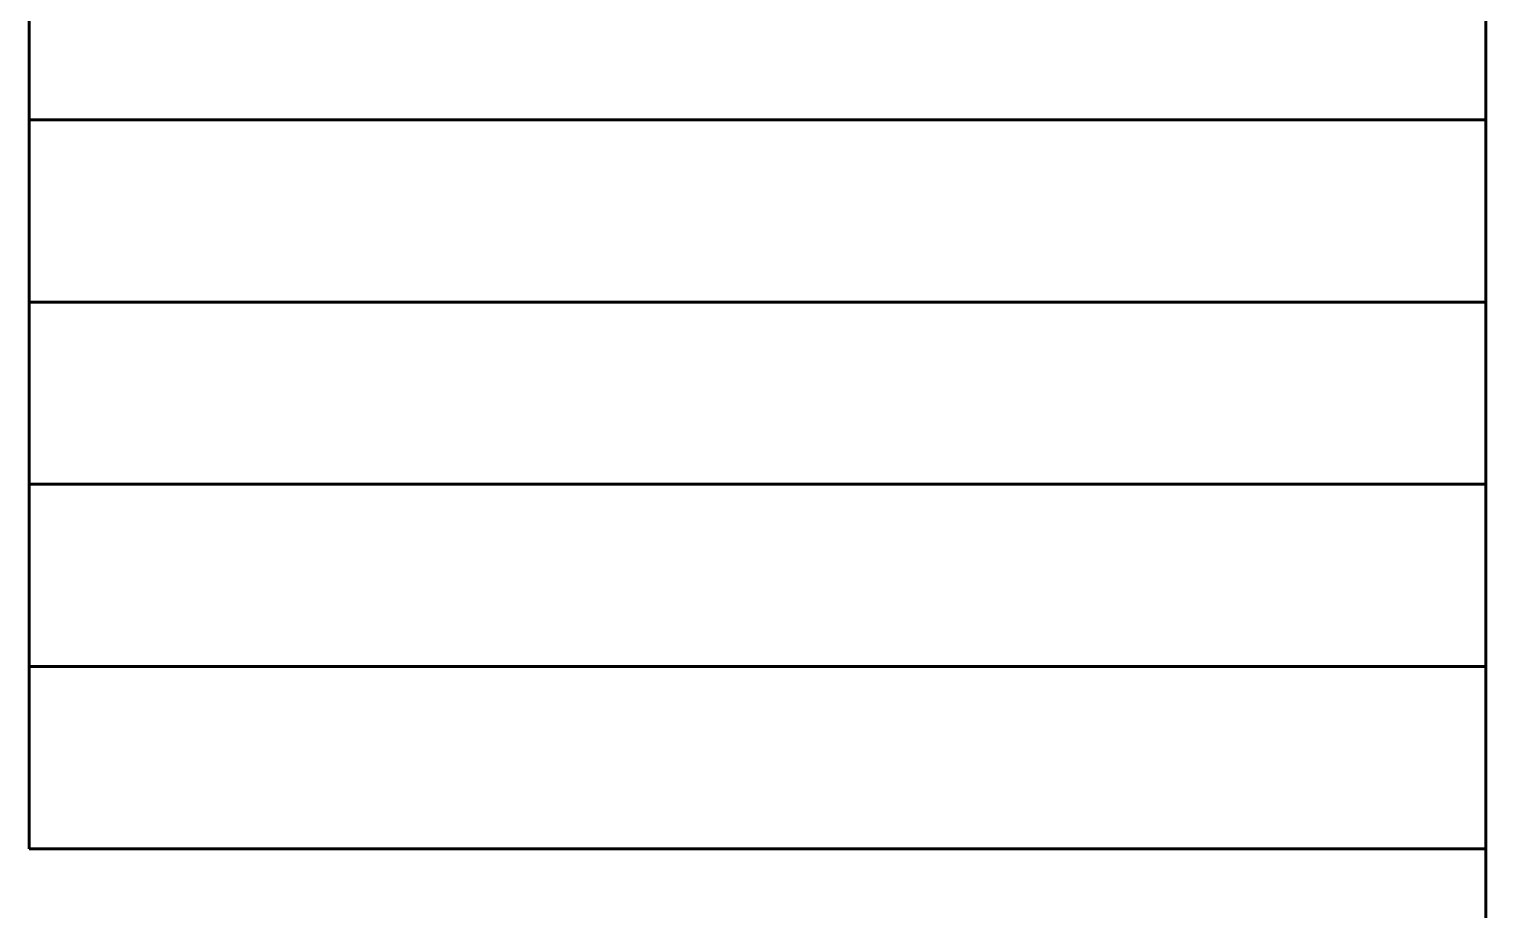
# Model space of a CAD drawing. Extents: x 0 to 297, y 0 to 292.
# Drawn here: x 151.879 to 155.879, y 104.439 to 106.855 of the extents above; entities that cross this region are included whole.
import ezdxf

# ---------------------------------------------------------------- set-up
doc = ezdxf.new("R2010")
doc.units = 0
doc.header["$MEASUREMENT"] = 0
doc.linetypes.add('K5LT_BASIC', pattern=[0])
doc.layers.add('Системный слой', color=7, linetype='Continuous')

# ---------------------------------------------------------------- blocks, each defined once
blk = doc.blocks.new('*U')
at = {"layer": 'Системный слой', "linetype": 'K5LT_BASIC', "lineweight": 60}
for p, q in [((151.8789, 106.606), (151.8789, 107.106)), ((155.8789, 107.106), (155.8789, 106.606)), ((151.8789, 106.106), (151.8789, 106.606)), ((151.8789, 106.606), (155.8789, 106.606)), ((155.8789, 106.606), (151.8789, 106.606)), ((155.8789, 106.606), (155.8789, 106.106)), ((151.8789, 105.606), (151.8789, 106.106)), ((151.8789, 106.106), (155.8789, 106.106)), ((155.8789, 106.106), (151.8789, 106.106)), ((155.8789, 106.106), (155.8789, 105.606)), ((151.8789, 105.106), (151.8789, 105.606)), ((151.8789, 105.606), (155.8789, 105.606)), ((155.8789, 105.606), (151.8789, 105.606)), ((155.8789, 105.606), (155.8789, 105.106)), ((151.8789, 104.606), (151.8789, 105.106)), ((151.8789, 105.106), (155.8789, 105.106)), ((155.8789, 105.106), (151.8789, 105.106)), ((155.8789, 105.106), (155.8789, 104.606)), ((155.8789, 104.606), (151.8789, 104.606))]:
    blk.add_line(p, q, dxfattribs=at)

msp = doc.modelspace()

# ---------------------------------------------------------------- linework, layer by layer
at = {"layer": 'Системный слой', "linetype": 'K5LT_BASIC', "lineweight": 60}
for p, q in [((151.8789, 104.606), (151.8789, 113.6064)), ((155.8789, 99.606), (155.8789, 113.6064)), ((151.8789, 104.606), (151.8789, 109.606)), ((151.8789, 106.606), (154.8789, 106.606)), ((151.8789, 106.606), (155.8789, 106.606)), ((151.8789, 106.106), (154.8789, 106.106)), ((151.8789, 106.106), (155.8789, 106.106)), ((151.8789, 105.606), (154.8789, 105.606)), ((151.8789, 105.606), (155.8789, 105.606)), ((151.8789, 105.106), (154.8789, 105.106)), ((151.8789, 105.106), (155.8789, 105.106)), ((155.8789, 104.606), (151.8789, 104.606)), ((151.8789, 104.606), (154.8789, 104.606)), ((151.8789, 104.606), (155.8789, 104.606))]:
    msp.add_line(p, q, dxfattribs=at)

# ---------------------------------------------------------------- block references
at = {"layer": 'Системный слой'}
msp.add_blockref('*U', (0, 0), dxfattribs=at)
msp.add_blockref('*U', (0, 0), dxfattribs=at)
msp.add_blockref('*U', (0, 0), dxfattribs=at)
msp.add_blockref('*U', (0, 0), dxfattribs=at)
msp.add_blockref('*U', (0, 0), dxfattribs=at)
msp.add_blockref('*U', (0, 0), dxfattribs=at)
msp.add_blockref('*U', (0, 0), dxfattribs=at)
msp.add_blockref('*U', (0, 0), dxfattribs=at)
msp.add_blockref('*U', (0, 0), dxfattribs=at)
msp.add_blockref('*U', (0, 0), dxfattribs=at)
msp.add_blockref('*U', (0, 0), dxfattribs=at)
msp.add_blockref('*U', (0, 0), dxfattribs=at)
msp.add_blockref('*U', (0, 0), dxfattribs=at)
msp.add_blockref('*U', (0, 0), dxfattribs=at)
msp.add_blockref('*U', (0, 0), dxfattribs=at)
msp.add_blockref('*U', (0, 0), dxfattribs=at)
msp.add_blockref('*U', (0, 0), dxfattribs=at)
msp.add_blockref('*U', (0, 0), dxfattribs=at)
msp.add_blockref('*U', (0, 0), dxfattribs=at)
msp.add_blockref('*U', (0, 0), dxfattribs=at)
msp.add_blockref('*U', (0, 0), dxfattribs=at)
msp.add_blockref('*U', (0, 0), dxfattribs=at)
msp.add_blockref('*U', (0, 0), dxfattribs=at)
msp.add_blockref('*U', (0, 0), dxfattribs=at)
msp.add_blockref('*U', (0, 0), dxfattribs=at)
msp.add_blockref('*U', (0, 0), dxfattribs=at)
msp.add_blockref('*U', (0, 0), dxfattribs=at)
msp.add_blockref('*U', (0, 0), dxfattribs=at)
msp.add_blockref('*U', (0, 0), dxfattribs=at)
msp.add_blockref('*U', (0, 0), dxfattribs=at)
msp.add_blockref('*U', (0, 0), dxfattribs=at)
msp.add_blockref('*U', (0, 0), dxfattribs=at)
msp.add_blockref('*U', (0, 0), dxfattribs=at)
msp.add_blockref('*U', (0, 0), dxfattribs=at)
msp.add_blockref('*U', (0, 0), dxfattribs=at)
msp.add_blockref('*U', (0, 0), dxfattribs=at)
msp.add_blockref('*U', (0, 0), dxfattribs=at)
msp.add_blockref('*U', (0, 0), dxfattribs=at)
msp.add_blockref('*U', (0, 0), dxfattribs=at)
msp.add_blockref('*U', (0, 0), dxfattribs=at)
msp.add_blockref('*U', (0, 0), dxfattribs=at)
msp.add_blockref('*U', (0, 0), dxfattribs=at)
msp.add_blockref('*U', (0, 0), dxfattribs=at)
msp.add_blockref('*U', (0, 0), dxfattribs=at)
msp.add_blockref('*U', (0, 0), dxfattribs=at)
msp.add_blockref('*U', (0, 0), dxfattribs=at)
msp.add_blockref('*U', (0, 0), dxfattribs=at)
msp.add_blockref('*U', (0, 0), dxfattribs=at)
msp.add_blockref('*U', (0, 0), dxfattribs=at)
msp.add_blockref('*U', (0, 0), dxfattribs=at)
msp.add_blockref('*U', (0, 0), dxfattribs=at)
msp.add_blockref('*U', (0, 0), dxfattribs=at)
msp.add_blockref('*U', (0, 0), dxfattribs=at)
msp.add_blockref('*U', (0, 0), dxfattribs=at)
msp.add_blockref('*U', (0, 0), dxfattribs=at)
msp.add_blockref('*U', (0, 0), dxfattribs=at)
msp.add_blockref('*U', (0, 0), dxfattribs=at)
msp.add_blockref('*U', (0, 0), dxfattribs=at)
msp.add_blockref('*U', (0, 0), dxfattribs=at)
msp.add_blockref('*U', (0, 0), dxfattribs=at)
msp.add_blockref('*U', (0, 0), dxfattribs=at)
msp.add_blockref('*U', (0, 0), dxfattribs=at)
msp.add_blockref('*U', (0, 0), dxfattribs=at)
msp.add_blockref('*U', (0, 0), dxfattribs=at)
msp.add_blockref('*U', (0, 0), dxfattribs=at)
msp.add_blockref('*U', (0, 0), dxfattribs=at)
msp.add_blockref('*U', (0, 0), dxfattribs=at)
msp.add_blockref('*U', (0, 0), dxfattribs=at)
msp.add_blockref('*U', (0, 0), dxfattribs=at)
msp.add_blockref('*U', (0, 0), dxfattribs=at)
msp.add_blockref('*U', (0, 0), dxfattribs=at)
msp.add_blockref('*U', (0, 0), dxfattribs=at)
msp.add_blockref('*U', (0, 0), dxfattribs=at)
msp.add_blockref('*U', (0, 0), dxfattribs=at)
msp.add_blockref('*U', (0, 0), dxfattribs=at)
msp.add_blockref('*U', (0, 0), dxfattribs=at)
msp.add_blockref('*U', (0, 0), dxfattribs=at)
msp.add_blockref('*U', (0, 0), dxfattribs=at)
msp.add_blockref('*U', (0, 0), dxfattribs=at)
msp.add_blockref('*U', (0, 0), dxfattribs=at)
msp.add_blockref('*U', (0, 0), dxfattribs=at)
msp.add_blockref('*U', (0, 0), dxfattribs=at)
msp.add_blockref('*U', (0, 0), dxfattribs=at)
msp.add_blockref('*U', (0, 0), dxfattribs=at)
msp.add_blockref('*U', (0, 0), dxfattribs=at)
msp.add_blockref('*U', (0, 0), dxfattribs=at)
msp.add_blockref('*U', (0, 0), dxfattribs=at)
msp.add_blockref('*U', (0, 0), dxfattribs=at)
msp.add_blockref('*U', (0, 0), dxfattribs=at)
msp.add_blockref('*U', (0, 0), dxfattribs=at)
msp.add_blockref('*U', (0, 0), dxfattribs=at)
msp.add_blockref('*U', (0, 0), dxfattribs=at)
msp.add_blockref('*U', (0, 0), dxfattribs=at)
msp.add_blockref('*U', (0, 0), dxfattribs=at)
msp.add_blockref('*U', (0, 0), dxfattribs=at)
msp.add_blockref('*U', (0, 0), dxfattribs=at)
msp.add_blockref('*U', (0, 0), dxfattribs=at)
msp.add_blockref('*U', (0, 0), dxfattribs=at)
msp.add_blockref('*U', (0, 0), dxfattribs=at)
msp.add_blockref('*U', (0, 0), dxfattribs=at)
msp.add_blockref('*U', (0, 0), dxfattribs=at)
msp.add_blockref('*U', (0, 0), dxfattribs=at)
msp.add_blockref('*U', (0, 0), dxfattribs=at)
msp.add_blockref('*U', (0, 0), dxfattribs=at)
msp.add_blockref('*U', (0, 0), dxfattribs=at)
msp.add_blockref('*U', (0, 0), dxfattribs=at)
msp.add_blockref('*U', (0, 0), dxfattribs=at)
msp.add_blockref('*U', (0, 0), dxfattribs=at)
msp.add_blockref('*U', (0, 0), dxfattribs=at)
msp.add_blockref('*U', (0, 0), dxfattribs=at)
msp.add_blockref('*U', (0, 0), dxfattribs=at)
msp.add_blockref('*U', (0, 0), dxfattribs=at)
msp.add_blockref('*U', (0, 0), dxfattribs=at)
msp.add_blockref('*U', (0, 0), dxfattribs=at)
msp.add_blockref('*U', (0, 0), dxfattribs=at)
msp.add_blockref('*U', (0, 0), dxfattribs=at)
msp.add_blockref('*U', (0, 0), dxfattribs=at)
msp.add_blockref('*U', (0, 0), dxfattribs=at)
msp.add_blockref('*U', (0, 0), dxfattribs=at)
msp.add_blockref('*U', (0, 0), dxfattribs=at)
msp.add_blockref('*U', (0, 0), dxfattribs=at)
msp.add_blockref('*U', (0, 0), dxfattribs=at)
msp.add_blockref('*U', (0, 0), dxfattribs=at)
msp.add_blockref('*U', (0, 0), dxfattribs=at)
msp.add_blockref('*U', (0, 0), dxfattribs=at)
msp.add_blockref('*U', (0, 0), dxfattribs=at)
msp.add_blockref('*U', (0, 0), dxfattribs=at)
msp.add_blockref('*U', (0, 0), dxfattribs=at)
msp.add_blockref('*U', (0, 0), dxfattribs=at)
msp.add_blockref('*U', (0, 0), dxfattribs=at)
msp.add_blockref('*U', (0, 0), dxfattribs=at)
msp.add_blockref('*U', (0, 0), dxfattribs=at)
msp.add_blockref('*U', (0, 0), dxfattribs=at)
msp.add_blockref('*U', (0, 0), dxfattribs=at)
msp.add_blockref('*U', (0, 0), dxfattribs=at)
msp.add_blockref('*U', (0, 0), dxfattribs=at)
msp.add_blockref('*U', (0, 0), dxfattribs=at)
msp.add_blockref('*U', (0, 0), dxfattribs=at)
msp.add_blockref('*U', (0, 0), dxfattribs=at)
msp.add_blockref('*U', (0, 0), dxfattribs=at)
msp.add_blockref('*U', (0, 0), dxfattribs=at)
msp.add_blockref('*U', (0, 0), dxfattribs=at)
msp.add_blockref('*U', (0, 0), dxfattribs=at)
msp.add_blockref('*U', (0, 0), dxfattribs=at)
msp.add_blockref('*U', (0, 0), dxfattribs=at)
msp.add_blockref('*U', (0, 0), dxfattribs=at)
msp.add_blockref('*U', (0, 0), dxfattribs=at)
msp.add_blockref('*U', (0, 0), dxfattribs=at)
msp.add_blockref('*U', (0, 0), dxfattribs=at)
msp.add_blockref('*U', (0, 0), dxfattribs=at)
msp.add_blockref('*U', (0, 0), dxfattribs=at)
msp.add_blockref('*U', (0, 0), dxfattribs=at)
msp.add_blockref('*U', (0, 0), dxfattribs=at)
msp.add_blockref('*U', (0, 0), dxfattribs=at)
msp.add_blockref('*U', (0, 0), dxfattribs=at)
msp.add_blockref('*U', (0, 0), dxfattribs=at)
msp.add_blockref('*U', (0, 0), dxfattribs=at)
msp.add_blockref('*U', (0, 0), dxfattribs=at)
msp.add_blockref('*U', (0, 0), dxfattribs=at)
msp.add_blockref('*U', (0, 0), dxfattribs=at)
msp.add_blockref('*U', (0, 0), dxfattribs=at)
msp.add_blockref('*U', (0, 0), dxfattribs=at)
msp.add_blockref('*U', (0, 0), dxfattribs=at)
msp.add_blockref('*U', (0, 0), dxfattribs=at)
msp.add_blockref('*U', (0, 0), dxfattribs=at)
msp.add_blockref('*U', (0, 0), dxfattribs=at)
msp.add_blockref('*U', (0, 0), dxfattribs=at)
msp.add_blockref('*U', (0, 0), dxfattribs=at)
msp.add_blockref('*U', (0, 0), dxfattribs=at)
msp.add_blockref('*U', (0, 0), dxfattribs=at)
msp.add_blockref('*U', (0, 0), dxfattribs=at)
msp.add_blockref('*U', (0, 0), dxfattribs=at)
msp.add_blockref('*U', (0, 0), dxfattribs=at)
msp.add_blockref('*U', (0, 0), dxfattribs=at)
msp.add_blockref('*U', (0, 0), dxfattribs=at)
msp.add_blockref('*U', (0, 0), dxfattribs=at)
msp.add_blockref('*U', (0, 0), dxfattribs=at)
msp.add_blockref('*U', (0, 0), dxfattribs=at)
msp.add_blockref('*U', (0, 0), dxfattribs=at)
msp.add_blockref('*U', (0, 0), dxfattribs=at)
msp.add_blockref('*U', (0, 0), dxfattribs=at)
msp.add_blockref('*U', (0, 0), dxfattribs=at)
msp.add_blockref('*U', (0, 0), dxfattribs=at)
msp.add_blockref('*U', (0, 0), dxfattribs=at)
msp.add_blockref('*U', (0, 0), dxfattribs=at)
msp.add_blockref('*U', (0, 0), dxfattribs=at)
msp.add_blockref('*U', (0, 0), dxfattribs=at)
msp.add_blockref('*U', (0, 0), dxfattribs=at)
msp.add_blockref('*U', (0, 0), dxfattribs=at)
msp.add_blockref('*U', (0, 0), dxfattribs=at)
msp.add_blockref('*U', (0, 0), dxfattribs=at)
msp.add_blockref('*U', (0, 0), dxfattribs=at)
msp.add_blockref('*U', (0, 0), dxfattribs=at)
msp.add_blockref('*U', (0, 0), dxfattribs=at)
msp.add_blockref('*U', (0, 0), dxfattribs=at)
msp.add_blockref('*U', (0, 0), dxfattribs=at)
msp.add_blockref('*U', (0, 0), dxfattribs=at)
msp.add_blockref('*U', (0, 0), dxfattribs=at)
msp.add_blockref('*U', (0, 0), dxfattribs=at)
msp.add_blockref('*U', (0, 0), dxfattribs=at)
msp.add_blockref('*U', (0, 0), dxfattribs=at)
msp.add_blockref('*U', (0, 0), dxfattribs=at)
msp.add_blockref('*U', (0, 0), dxfattribs=at)
msp.add_blockref('*U', (0, 0), dxfattribs=at)
msp.add_blockref('*U', (0, 0), dxfattribs=at)
msp.add_blockref('*U', (0, 0), dxfattribs=at)
msp.add_blockref('*U', (0, 0), dxfattribs=at)
msp.add_blockref('*U', (0, 0), dxfattribs=at)
msp.add_blockref('*U', (0, 0), dxfattribs=at)
msp.add_blockref('*U', (0, 0), dxfattribs=at)
msp.add_blockref('*U', (0, 0), dxfattribs=at)
msp.add_blockref('*U', (0, 0), dxfattribs=at)
msp.add_blockref('*U', (0, 0), dxfattribs=at)
msp.add_blockref('*U', (0, 0), dxfattribs=at)
msp.add_blockref('*U', (0, 0), dxfattribs=at)
msp.add_blockref('*U', (0, 0), dxfattribs=at)
msp.add_blockref('*U', (0, 0), dxfattribs=at)
msp.add_blockref('*U', (0, 0), dxfattribs=at)
msp.add_blockref('*U', (0, 0), dxfattribs=at)
msp.add_blockref('*U', (0, 0), dxfattribs=at)
msp.add_blockref('*U', (0, 0), dxfattribs=at)
msp.add_blockref('*U', (0, 0), dxfattribs=at)
msp.add_blockref('*U', (0, 0), dxfattribs=at)
msp.add_blockref('*U', (0, 0), dxfattribs=at)
msp.add_blockref('*U', (0, 0), dxfattribs=at)
msp.add_blockref('*U', (0, 0), dxfattribs=at)
msp.add_blockref('*U', (0, 0), dxfattribs=at)
msp.add_blockref('*U', (0, 0), dxfattribs=at)
msp.add_blockref('*U', (0, 0), dxfattribs=at)
msp.add_blockref('*U', (0, 0), dxfattribs=at)
msp.add_blockref('*U', (0, 0), dxfattribs=at)
msp.add_blockref('*U', (0, 0), dxfattribs=at)
msp.add_blockref('*U', (0, 0), dxfattribs=at)
msp.add_blockref('*U', (0, 0), dxfattribs=at)
msp.add_blockref('*U', (0, 0), dxfattribs=at)
msp.add_blockref('*U', (0, 0), dxfattribs=at)
msp.add_blockref('*U', (0, 0), dxfattribs=at)
msp.add_blockref('*U', (0, 0), dxfattribs=at)
msp.add_blockref('*U', (0, 0), dxfattribs=at)
msp.add_blockref('*U', (0, 0), dxfattribs=at)
msp.add_blockref('*U', (0, 0), dxfattribs=at)
msp.add_blockref('*U', (0, 0), dxfattribs=at)
msp.add_blockref('*U', (0, 0), dxfattribs=at)
msp.add_blockref('*U', (0, 0), dxfattribs=at)
msp.add_blockref('*U', (0, 0), dxfattribs=at)
msp.add_blockref('*U', (0, 0), dxfattribs=at)
msp.add_blockref('*U', (0, 0), dxfattribs=at)
msp.add_blockref('*U', (0, 0), dxfattribs=at)
msp.add_blockref('*U', (0, 0), dxfattribs=at)
msp.add_blockref('*U', (0, 0), dxfattribs=at)
msp.add_blockref('*U', (0, 0), dxfattribs=at)
msp.add_blockref('*U', (0, 0), dxfattribs=at)
msp.add_blockref('*U', (0, 0), dxfattribs=at)
msp.add_blockref('*U', (0, 0), dxfattribs=at)
msp.add_blockref('*U', (0, 0), dxfattribs=at)
msp.add_blockref('*U', (0, 0), dxfattribs=at)
msp.add_blockref('*U', (0, 0), dxfattribs=at)
msp.add_blockref('*U', (0, 0), dxfattribs=at)
msp.add_blockref('*U', (0, 0), dxfattribs=at)
msp.add_blockref('*U', (0, 0), dxfattribs=at)
msp.add_blockref('*U', (0, 0), dxfattribs=at)
msp.add_blockref('*U', (0, 0), dxfattribs=at)
msp.add_blockref('*U', (0, 0), dxfattribs=at)
msp.add_blockref('*U', (0, 0), dxfattribs=at)
msp.add_blockref('*U', (0, 0), dxfattribs=at)
msp.add_blockref('*U', (0, 0), dxfattribs=at)
msp.add_blockref('*U', (0, 0), dxfattribs=at)
msp.add_blockref('*U', (0, 0), dxfattribs=at)
msp.add_blockref('*U', (0, 0), dxfattribs=at)
msp.add_blockref('*U', (0, 0), dxfattribs=at)
msp.add_blockref('*U', (0, 0), dxfattribs=at)
msp.add_blockref('*U', (0, 0), dxfattribs=at)
msp.add_blockref('*U', (0, 0), dxfattribs=at)
msp.add_blockref('*U', (0, 0), dxfattribs=at)
msp.add_blockref('*U', (0, 0), dxfattribs=at)
msp.add_blockref('*U', (0, 0), dxfattribs=at)
msp.add_blockref('*U', (0, 0), dxfattribs=at)
msp.add_blockref('*U', (0, 0), dxfattribs=at)
msp.add_blockref('*U', (0, 0), dxfattribs=at)
msp.add_blockref('*U', (0, 0), dxfattribs=at)
msp.add_blockref('*U', (0, 0), dxfattribs=at)
msp.add_blockref('*U', (0, 0), dxfattribs=at)
msp.add_blockref('*U', (0, 0), dxfattribs=at)
msp.add_blockref('*U', (0, 0), dxfattribs=at)
msp.add_blockref('*U', (0, 0), dxfattribs=at)
msp.add_blockref('*U', (0, 0), dxfattribs=at)
msp.add_blockref('*U', (0, 0), dxfattribs=at)
msp.add_blockref('*U', (0, 0), dxfattribs=at)
msp.add_blockref('*U', (0, 0), dxfattribs=at)
msp.add_blockref('*U', (0, 0), dxfattribs=at)
msp.add_blockref('*U', (0, 0), dxfattribs=at)
msp.add_blockref('*U', (0, 0), dxfattribs=at)
msp.add_blockref('*U', (0, 0), dxfattribs=at)
msp.add_blockref('*U', (0, 0), dxfattribs=at)
msp.add_blockref('*U', (0, 0), dxfattribs=at)
msp.add_blockref('*U', (0, 0), dxfattribs=at)
msp.add_blockref('*U', (0, 0), dxfattribs=at)
msp.add_blockref('*U', (0, 0), dxfattribs=at)
msp.add_blockref('*U', (0, 0), dxfattribs=at)
msp.add_blockref('*U', (0, 0), dxfattribs=at)
msp.add_blockref('*U', (0, 0), dxfattribs=at)
msp.add_blockref('*U', (0, 0), dxfattribs=at)
msp.add_blockref('*U', (0, 0), dxfattribs=at)
msp.add_blockref('*U', (0, 0), dxfattribs=at)
msp.add_blockref('*U', (0, 0), dxfattribs=at)

doc.saveas('drawing.dxf')
